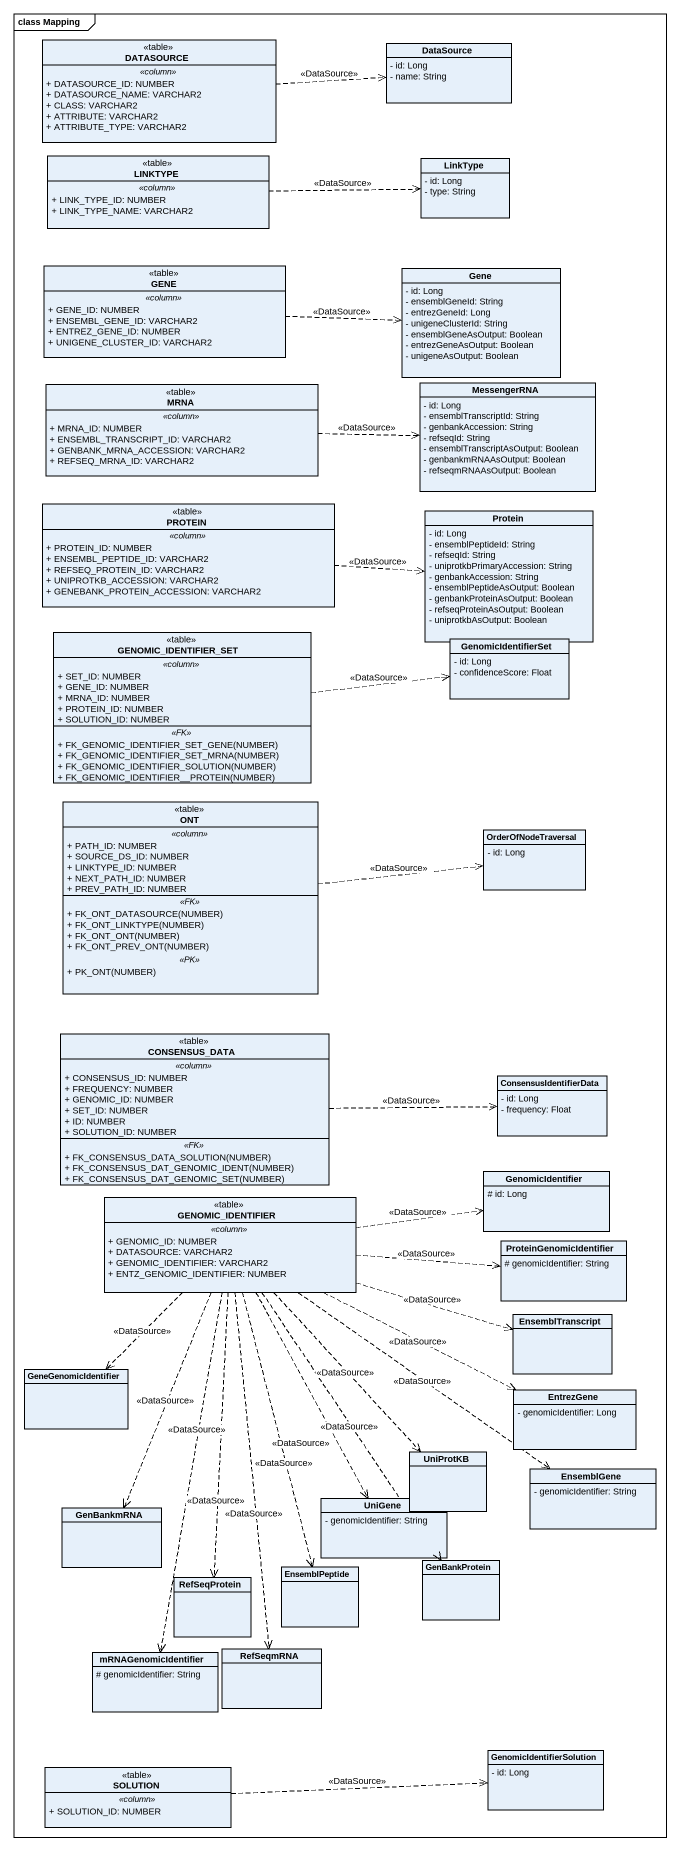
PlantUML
@startuml
mainframe class Mapping
hide circle
hide empty members
skinparam classAttributeIconSize 0
class DATASOURCE <<table>> {
  .. <<column>> ..
  + DATASOURCE_ID: NUMBER
  + DATASOURCE_NAME: VARCHAR2
  + CLASS: VARCHAR2
  + ATTRIBUTE: VARCHAR2
  + ATTRIBUTE_TYPE: VARCHAR2
}
class DataSource {
  - id: Long
  - name: String
}
class LINKTYPE <<table>> {
  .. <<column>> ..
  + LINK_TYPE_ID: NUMBER
  + LINK_TYPE_NAME: VARCHAR2
}
class LinkType {
  - id: Long
  - type: String
}
class GENE <<table>> {
  .. <<column>> ..
  + GENE_ID: NUMBER
  + ENSEMBL_GENE_ID: VARCHAR2
  + ENTREZ_GENE_ID: NUMBER
  + UNIGENE_CLUSTER_ID: VARCHAR2
}
class Gene {
  - id: Long
  - ensemblGeneId: String
  - entrezGeneId: Long
  - unigeneClusterId: String
  - ensemblGeneAsOutput: Boolean
  - entrezGeneAsOutput: Boolean
  - unigeneAsOutput: Boolean
}
class MRNA <<table>> {
  .. <<column>> ..
  + MRNA_ID: NUMBER
  + ENSEMBL_TRANSCRIPT_ID: VARCHAR2
  + GENBANK_MRNA_ACCESSION: VARCHAR2
  + REFSEQ_MRNA_ID: VARCHAR2
}
class MessengerRNA {
  - id: Long
  - ensemblTranscriptId: String
  - genbankAccession: String
  - refseqId: String
  - ensemblTranscriptAsOutput: Boolean
  - genbankmRNAAsOutput: Boolean
  - refseqmRNAAsOutput: Boolean
}
class PROTEIN <<table>> {
  .. <<column>> ..
  + PROTEIN_ID: NUMBER
  + ENSEMBL_PEPTIDE_ID: VARCHAR2
  + REFSEQ_PROTEIN_ID: VARCHAR2
  + UNIPROTKB_ACCESSION: VARCHAR2
  + GENEBANK_PROTEIN_ACCESSION: VARCHAR2
}
class Protein {
  - id: Long
  - ensemblPeptideId: String
  - refseqId: String
  - uniprotkbPrimaryAccession: String
  - genbankAccession: String
  - ensemblPeptideAsOutput: Boolean
  - genbankProteinAsOutput: Boolean
  - refseqProteinAsOutput: Boolean
  - uniprotkbAsOutput: Boolean
}
class GENOMIC_IDENTIFIER_SET <<table>> {
  .. <<column>> ..
  + SET_ID: NUMBER
  + GENE_ID: NUMBER
  + MRNA_ID: NUMBER
  + PROTEIN_ID: NUMBER
  + SOLUTION_ID: NUMBER
  .. <<FK>> ..
  + FK_GENOMIC_IDENTIFIER_SET_GENE(NUMBER)
  + FK_GENOMIC_IDENTIFIER_SET_MRNA(NUMBER)
  + FK_GENOMIC_IDENTIFIER_SOLUTION(NUMBER)
  + FK_GENOMIC_IDENTIFIER__PROTEIN(NUMBER)
}
class GenomicIdentifierSet {
  - id: Long
  - confidenceScore: Float
}
class ONT <<table>> {
  .. <<column>> ..
  + PATH_ID: NUMBER
  + SOURCE_DS_ID: NUMBER
  + LINKTYPE_ID: NUMBER
  + NEXT_PATH_ID: NUMBER
  + PREV_PATH_ID: NUMBER
  .. <<FK>> ..
  + FK_ONT_DATASOURCE(NUMBER)
  + FK_ONT_LINKTYPE(NUMBER)
  + FK_ONT_ONT(NUMBER)
  + FK_ONT_PREV_ONT(NUMBER)
  .. <<PK>> ..
  + PK_ONT(NUMBER)
}
class OrderOfNodeTraversal {
  - id: Long
}
class CONSENSUS_DATA <<table>> {
  .. <<column>> ..
  + CONSENSUS_ID: NUMBER
  + FREQUENCY: NUMBER
  + GENOMIC_ID: NUMBER
  + SET_ID: NUMBER
  + ID: NUMBER
  + SOLUTION_ID: NUMBER
  .. <<FK>> ..
  + FK_CONSENSUS_DATA_SOLUTION(NUMBER)
  + FK_CONSENSUS_DAT_GENOMIC_IDENT(NUMBER)
  + FK_CONSENSUS_DAT_GENOMIC_SET(NUMBER)
}
class ConsensusIdentifierData {
  - id: Long
  - frequency: Float
}
class GENOMIC_IDENTIFIER <<table>> {
  .. <<column>> ..
  + GENOMIC_ID: NUMBER
  + DATASOURCE: VARCHAR2
  + GENOMIC_IDENTIFIER: VARCHAR2
  + ENTZ_GENOMIC_IDENTIFIER: NUMBER
}
class GenomicIdentifier {
  # id: Long
}
class ProteinGenomicIdentifier {
  # genomicIdentifier: String
}
class EnsemblTranscript
class GeneGenomicIdentifier
class EntrezGene {
  - genomicIdentifier: Long
}
class UniProtKB
class EnsemblGene {
  - genomicIdentifier: String
}
class GenBankmRNA
class UniGene {
  - genomicIdentifier: String
}
class RefSeqProtein
class EnsemblPeptide
class GenBankProtein
class mRNAGenomicIdentifier {
  # genomicIdentifier: String
}
class RefSeqmRNA
class SOLUTION <<table>> {
  .. <<column>> ..
  + SOLUTION_ID: NUMBER
}
class GenomicIdentifierSolution {
  - id: Long
}
DATASOURCE .right.> DataSource : <<DataSource>>
LINKTYPE .right.> LinkType : <<DataSource>>
GENE .right.> Gene : <<DataSource>>
MRNA .right.> MessengerRNA : <<DataSource>>
PROTEIN .right.> Protein : <<DataSource>>
GENOMIC_IDENTIFIER_SET .right.> GenomicIdentifierSet : <<DataSource>>
ONT .right.> OrderOfNodeTraversal : <<DataSource>>
CONSENSUS_DATA .right.> ConsensusIdentifierData : <<DataSource>>
GENOMIC_IDENTIFIER .right.> GenomicIdentifier : <<DataSource>>
GENOMIC_IDENTIFIER .right.> ProteinGenomicIdentifier : <<DataSource>>
GENOMIC_IDENTIFIER .right.> EnsemblTranscript : <<DataSource>>
GENOMIC_IDENTIFIER ..> GeneGenomicIdentifier : <<DataSource>>
GENOMIC_IDENTIFIER .right.> EntrezGene : <<DataSource>>
GENOMIC_IDENTIFIER ..> UniProtKB : <<DataSource>>
GENOMIC_IDENTIFIER ..> EnsemblGene : <<DataSource>>
GENOMIC_IDENTIFIER ..> GenBankmRNA : <<DataSource>>
GENOMIC_IDENTIFIER ..> UniGene : <<DataSource>>
GENOMIC_IDENTIFIER ..> RefSeqProtein : <<DataSource>>
GENOMIC_IDENTIFIER ..> EnsemblPeptide : <<DataSource>>
GENOMIC_IDENTIFIER ..> GenBankProtein : <<DataSource>>
GENOMIC_IDENTIFIER ..> mRNAGenomicIdentifier : <<DataSource>>
GENOMIC_IDENTIFIER ..> RefSeqmRNA : <<DataSource>>
SOLUTION .right.> GenomicIdentifierSolution : <<DataSource>>
@enduml
